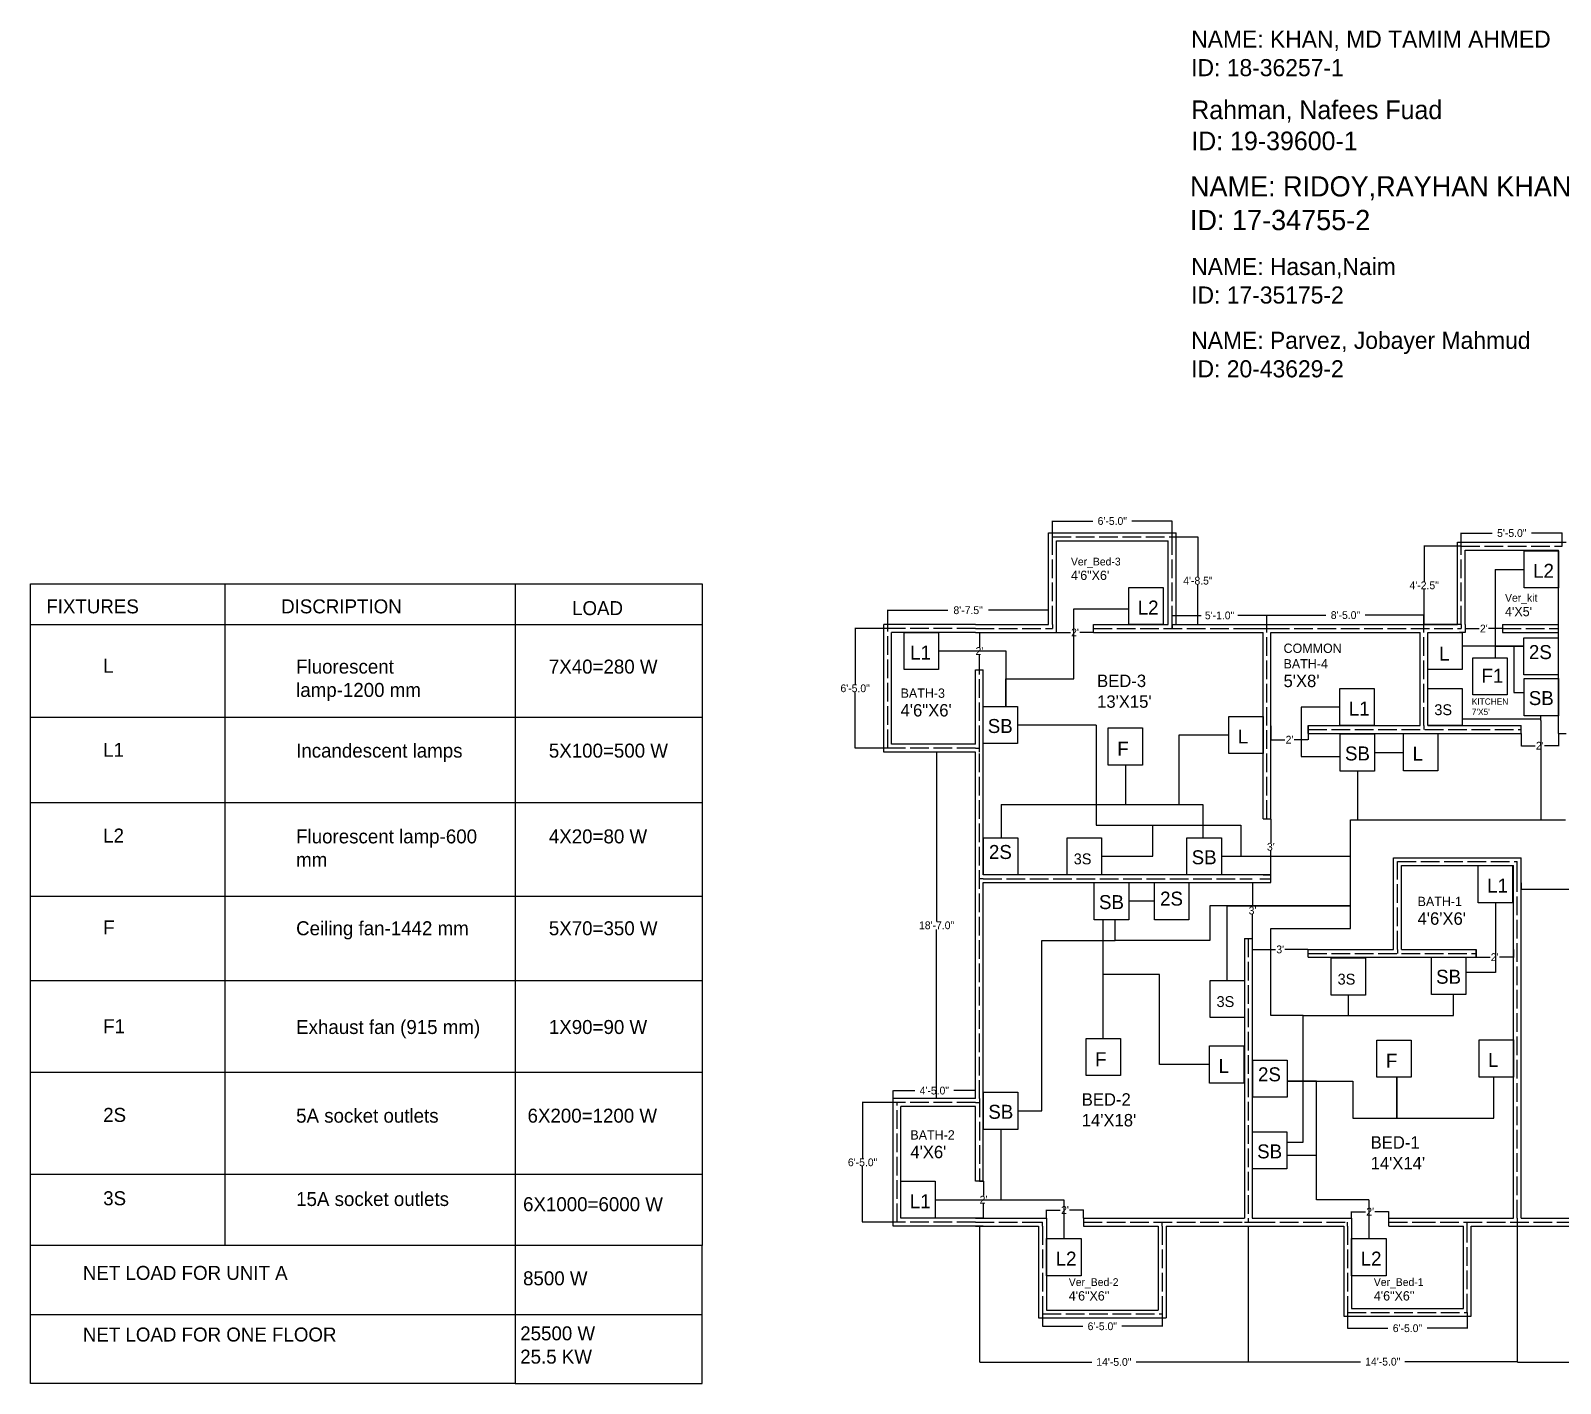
# Model space of a CAD drawing. Header units: inches. Extents: x -538 to 1182, y -126 to 817.
# Drawn here: x -538 to 446, y -54 to 817 of the extents above; entities that cross this region are included whole.
import ezdxf

# ---------------------------------------------------------------- set-up
doc = ezdxf.new("R2010")
doc.units = ezdxf.units.IN
doc.header["$MEASUREMENT"] = 0
doc.linetypes.add('ACAD_ISO02W100', pattern=[15, 12, -3])
doc.layers.add('Layer1', color=170, linetype='Continuous')
doc.dimstyles.get("Standard").update_dxf_attribs({"dimtxt": 5, "dimasz": 0.18, "dimexe": 0.18, "dimexo": 0.0625, "dimgap": 0.09, "dimtad": 0, "dimtih": 1, "dimtoh": 1, "dimdec": 1, "dimzin": 0, "dimdsep": 46, "dimlunit": 3, "dimtxsty": 'Standard', "dimcen": 0.09, "dimaunit": 1, "dimadec": 0, "dimazin": 0, "dimtfac": 1, "dimtdec": 1, "dimtofl": 0, "dimtmove": 0, "dimatfit": 3, "dimfxl": 1, "dimtolj": 1, "dimtzin": 0, "dimarcsym": 0})

# ---------------------------------------------------------------- blocks, each defined once
blk = doc.blocks.new('*D3')
at = {"color": 0, "lineweight": -2}
for p, q in [((72.55, 76.51), (75.32, 76.51)), ((75.14, 76.33), (75.14, 67.1)), ((75.14, 52.69), (75.14, 61.92)), ((72.55, 52.51), (75.32, 52.51))]:
    blk.add_line(p, q, dxfattribs=at)
at = {"color": 0}
for points in [[(75.11, 76.33), (75.17, 76.33), (75.14, 76.51)], [(75.11, 52.69), (75.17, 52.69), (75.14, 52.51)]]:
    blk.add_solid(points, dxfattribs=at)
at = {"layer": 'Defpoints', "color": 0}
for p in [(72.49, 76.51), (72.49, 52.51), (75.14, 52.51)]:
    blk.add_point(p, dxfattribs=at)
at = {"color": 0, "insert": (75.14, 64.51), "char_height": 5, "attachment_point": 5}
blk.add_mtext("\\A1;2'", dxfattribs=at)
blk = doc.blocks.new('*D5')
at = {"color": 0, "lineweight": -2}
for p, q in [((113.05, -9.05), (113.05, -17.15)), ((190.05, -9.05), (190.05, -17.15)), ((113.23, -16.97), (138.96, -16.97)), ((189.87, -16.97), (164.14, -16.97))]:
    blk.add_line(p, q, dxfattribs=at)
at = {"color": 0}
for points in [[(113.23, -16.94), (113.23, -17), (113.05, -16.97)], [(189.87, -16.94), (189.87, -17), (190.05, -16.97)]]:
    blk.add_solid(points, dxfattribs=at)
at = {"layer": 'Defpoints', "color": 0}
for p in [(113.05, -8.99), (190.05, -8.99), (190.05, -16.97)]:
    blk.add_point(p, dxfattribs=at)
at = {"color": 0, "insert": (151.55, -16.97), "char_height": 5, "attachment_point": 5}
blk.add_mtext('\\A1;6\'-5.0"', dxfattribs=at)
blk = doc.blocks.new('*D6')
at = {"color": 0, "lineweight": -2}
for p, q in [((19.43, 127.01), (-2.83, 127.01)), ((-2.65, 126.83), (-2.65, 91.1)), ((-2.65, 50.19), (-2.65, 85.92)), ((19.43, 50.01), (-2.83, 50.01))]:
    blk.add_line(p, q, dxfattribs=at)
at = {"color": 0}
for points in [[(-2.68, 126.83), (-2.62, 126.83), (-2.65, 127.01)], [(-2.68, 50.19), (-2.62, 50.19), (-2.65, 50.01)]]:
    blk.add_solid(points, dxfattribs=at)
at = {"layer": 'Defpoints', "color": 0}
for p in [(-2.65, 127.01), (19.49, 127.01), (19.49, 50.01)]:
    blk.add_point(p, dxfattribs=at)
at = {"color": 0, "insert": (-2.65, 88.51), "char_height": 5, "attachment_point": 5}
blk.add_mtext('\\A1;6\'-5.0"', dxfattribs=at)
blk = doc.blocks.new('*D12')
at = {"color": 0, "lineweight": -2}
for p, q in [((639.49, 49.95), (639.49, -40.11)), ((418.49, -39.87), (418.49, -39.75)), ((418.67, -39.93), (514.74, -39.93)), ((639.31, -39.93), (543.25, -39.93))]:
    blk.add_line(p, q, dxfattribs=at)
at = {"color": 0}
for points in [[(418.67, -39.9), (418.67, -39.96), (418.49, -39.93)], [(639.31, -39.9), (639.31, -39.96), (639.49, -39.93)]]:
    blk.add_solid(points, dxfattribs=at)
at = {"layer": 'Defpoints', "color": 0}
for p in [(639.49, 50.01), (418.49, -39.93), (418.49, -39.93)]:
    blk.add_point(p, dxfattribs=at)
at = {"color": 0, "insert": (528.99, -39.93), "char_height": 5, "attachment_point": 5}
blk.add_mtext('\\A1;18\'-5.0"', dxfattribs=at)
blk = doc.blocks.new('*D16')
at = {"color": 0, "lineweight": -2}
for p, q in [((16.99, 129.57), (16.99, 134.85)), ((17.17, 134.67), (30.9, 134.67)), ((69.81, 134.67), (56.08, 134.67)), ((69.99, 129.57), (69.99, 134.85))]:
    blk.add_line(p, q, dxfattribs=at)
at = {"color": 0}
for points in [[(17.17, 134.7), (17.17, 134.64), (16.99, 134.67)], [(69.81, 134.7), (69.81, 134.64), (69.99, 134.67)]]:
    blk.add_solid(points, dxfattribs=at)
at = {"layer": 'Defpoints', "color": 0}
for p in [(16.99, 129.51), (69.99, 134.67), (69.99, 129.51)]:
    blk.add_point(p, dxfattribs=at)
at = {"color": 0, "insert": (43.49, 134.67), "char_height": 5, "attachment_point": 5}
blk.add_mtext('\\A1;4\'-5.0"', dxfattribs=at)
blk = doc.blocks.new('*D17')
at = {"color": 0, "lineweight": -2}
for p, q in [((69.93, 352.51), (44.78, 352.51)), ((44.96, 352.33), (44.96, 243.6)), ((44.96, 129.69), (44.96, 238.42)), ((69.93, 129.51), (44.78, 129.51))]:
    blk.add_line(p, q, dxfattribs=at)
at = {"color": 0}
for points in [[(44.93, 352.33), (44.99, 352.33), (44.96, 352.51)], [(44.93, 129.69), (44.99, 129.69), (44.96, 129.51)]]:
    blk.add_solid(points, dxfattribs=at)
at = {"layer": 'Defpoints', "color": 0}
for p in [(44.96, 352.51), (69.99, 352.51), (69.99, 129.51)]:
    blk.add_point(p, dxfattribs=at)
at = {"color": 0, "insert": (44.96, 241.01), "char_height": 5, "attachment_point": 5}
blk.add_mtext('\\A1;18\'-7.0"', dxfattribs=at)
blk = doc.blocks.new('*D18')
at = {"color": 0, "lineweight": -2}
for p, q in [((13.43, 432.01), (-7.63, 432.01)), ((-7.45, 431.83), (-7.45, 396.1)), ((-7.45, 355.19), (-7.45, 390.92)), ((13.43, 355.01), (-7.63, 355.01))]:
    blk.add_line(p, q, dxfattribs=at)
at = {"color": 0}
for points in [[(-7.48, 431.83), (-7.42, 431.83), (-7.45, 432.01)], [(-7.48, 355.19), (-7.42, 355.19), (-7.45, 355.01)]]:
    blk.add_solid(points, dxfattribs=at)
at = {"layer": 'Defpoints', "color": 0}
for p in [(-7.45, 432.01), (13.49, 432.01), (13.49, 355.01)]:
    blk.add_point(p, dxfattribs=at)
at = {"color": 0, "insert": (-7.45, 393.51), "char_height": 5, "attachment_point": 5}
blk.add_mtext('\\A1;6\'-5.0"', dxfattribs=at)
blk = doc.blocks.new('*D19')
at = {"color": 0, "lineweight": -2}
for p, q in [((13.49, 432.07), (13.49, 443.94)), ((13.67, 443.76), (52.24, 443.76)), ((116.81, 443.76), (78.25, 443.76)), ((116.99, 434.57), (116.99, 443.94))]:
    blk.add_line(p, q, dxfattribs=at)
at = {"color": 0}
for points in [[(13.67, 443.79), (13.67, 443.73), (13.49, 443.76)], [(116.81, 443.79), (116.81, 443.73), (116.99, 443.76)]]:
    blk.add_solid(points, dxfattribs=at)
at = {"layer": 'Defpoints', "color": 0}
for p in [(116.99, 443.76), (116.99, 434.51), (13.49, 432.01)]:
    blk.add_point(p, dxfattribs=at)
at = {"color": 0, "insert": (65.24, 443.76), "char_height": 5, "attachment_point": 5}
blk.add_mtext('\\A1;8\'-7.5"', dxfattribs=at)
blk = doc.blocks.new('*D20')
at = {"color": 0, "lineweight": -2}
for p, q in [((119.49, 491.07), (119.49, 501.33)), ((119.67, 501.15), (145.4, 501.15)), ((196.31, 501.15), (170.58, 501.15)), ((196.49, 491.07), (196.49, 501.33))]:
    blk.add_line(p, q, dxfattribs=at)
at = {"color": 0}
for points in [[(119.67, 501.18), (119.67, 501.12), (119.49, 501.15)], [(196.31, 501.18), (196.31, 501.12), (196.49, 501.15)]]:
    blk.add_solid(points, dxfattribs=at)
at = {"layer": 'Defpoints', "color": 0}
for p in [(196.49, 501.15), (119.49, 491.01), (196.49, 491.01)]:
    blk.add_point(p, dxfattribs=at)
at = {"color": 0, "insert": (157.99, 501.15), "char_height": 5, "attachment_point": 5}
blk.add_mtext('\\A1;6\'-5.0"', dxfattribs=at)
blk = doc.blocks.new('*D21')
at = {"color": 0, "lineweight": -2}
for p, q in [((196.49, 432.07), (196.49, 440.6)), ((196.67, 440.42), (215.24, 440.42)), ((257.31, 440.42), (238.75, 440.42)), ((257.49, 432.07), (257.49, 440.6))]:
    blk.add_line(p, q, dxfattribs=at)
at = {"color": 0}
for points in [[(196.67, 440.45), (196.67, 440.39), (196.49, 440.42)], [(257.31, 440.45), (257.31, 440.39), (257.49, 440.42)]]:
    blk.add_solid(points, dxfattribs=at)
at = {"layer": 'Defpoints', "color": 0}
for p in [(257.49, 440.42), (196.49, 432.01), (257.49, 432.01)]:
    blk.add_point(p, dxfattribs=at)
at = {"color": 0, "insert": (226.99, 440.42), "char_height": 5, "attachment_point": 5}
blk.add_mtext('\\A1;5\'-1.0"', dxfattribs=at)
blk = doc.blocks.new('*D22')
at = {"color": 0, "lineweight": -2}
for p, q in [((196.55, 491.01), (213.25, 491.01)), ((213.07, 490.83), (213.07, 465.35)), ((213.07, 434.69), (213.07, 460.17)), ((196.55, 434.51), (213.25, 434.51))]:
    blk.add_line(p, q, dxfattribs=at)
at = {"color": 0}
for points in [[(213.04, 490.83), (213.1, 490.83), (213.07, 491.01)], [(213.04, 434.69), (213.1, 434.69), (213.07, 434.51)]]:
    blk.add_solid(points, dxfattribs=at)
at = {"layer": 'Defpoints', "color": 0}
for p in [(196.49, 491.01), (213.07, 491.01), (196.49, 434.51)]:
    blk.add_point(p, dxfattribs=at)
at = {"color": 0, "insert": (213.07, 462.76), "char_height": 5, "attachment_point": 5}
blk.add_mtext('\\A1;4\'-8.5"', dxfattribs=at)
blk = doc.blocks.new('*D23')
at = {"color": 0, "lineweight": -2}
for p, q in [((257.49, 434.57), (257.49, 440.8)), ((257.67, 440.62), (295.4, 440.62)), ((358.31, 440.62), (320.58, 440.62)), ((358.49, 432.07), (358.49, 440.8))]:
    blk.add_line(p, q, dxfattribs=at)
at = {"color": 0}
for points in [[(257.67, 440.65), (257.67, 440.59), (257.49, 440.62)], [(358.31, 440.65), (358.31, 440.59), (358.49, 440.62)]]:
    blk.add_solid(points, dxfattribs=at)
at = {"layer": 'Defpoints', "color": 0}
for p in [(257.49, 434.51), (358.49, 440.62), (358.49, 432.01)]:
    blk.add_point(p, dxfattribs=at)
at = {"color": 0, "insert": (307.99, 440.62), "char_height": 5, "attachment_point": 5}
blk.add_mtext('\\A1;8\'-5.0"', dxfattribs=at)
blk = doc.blocks.new('*D24')
at = {"color": 0, "lineweight": -2}
for p, q in [((382.43, 485.01), (358.46, 485.01)), ((358.64, 484.83), (358.64, 462.35)), ((358.64, 434.69), (358.64, 457.17)), ((382.43, 434.51), (358.46, 434.51))]:
    blk.add_line(p, q, dxfattribs=at)
at = {"color": 0}
for points in [[(358.61, 484.83), (358.67, 484.83), (358.64, 485.01)], [(358.61, 434.69), (358.67, 434.69), (358.64, 434.51)]]:
    blk.add_solid(points, dxfattribs=at)
at = {"layer": 'Defpoints', "color": 0}
for p in [(358.64, 485.01), (382.49, 485.01), (382.49, 434.51)]:
    blk.add_point(p, dxfattribs=at)
at = {"color": 0, "insert": (358.64, 459.76), "char_height": 5, "attachment_point": 5}
blk.add_mtext('\\A1;4\'-2.5"', dxfattribs=at)
blk = doc.blocks.new('*D25')
at = {"color": 0, "lineweight": -2}
for p, q in [((382.49, 484.9), (382.49, 493.58)), ((382.67, 493.4), (402.4, 493.4)), ((447.31, 493.4), (427.58, 493.4)), ((447.49, 484.9), (447.49, 493.58))]:
    blk.add_line(p, q, dxfattribs=at)
at = {"color": 0}
for points in [[(382.67, 493.43), (382.67, 493.37), (382.49, 493.4)], [(447.31, 493.43), (447.31, 493.37), (447.49, 493.4)]]:
    blk.add_solid(points, dxfattribs=at)
at = {"layer": 'Defpoints', "color": 0}
for p in [(447.49, 493.4), (382.49, 484.83), (447.49, 484.83)]:
    blk.add_point(p, dxfattribs=at)
at = {"color": 0, "insert": (414.99, 493.4), "char_height": 5, "attachment_point": 5}
blk.add_mtext('\\A1;5\'-5.0"', dxfattribs=at)
blk = doc.blocks.new('*D26')
at = {"color": 0, "lineweight": -2}
for p, q in [((255.05, 309.51), (260.17, 309.51)), ((259.99, 309.33), (259.99, 294.1)), ((259.99, 273.69), (259.99, 288.92)), ((255.05, 273.51), (260.17, 273.51))]:
    blk.add_line(p, q, dxfattribs=at)
at = {"color": 0}
for points in [[(259.96, 309.33), (260.02, 309.33), (259.99, 309.51)], [(259.96, 273.69), (260.02, 273.69), (259.99, 273.51)]]:
    blk.add_solid(points, dxfattribs=at)
at = {"layer": 'Defpoints', "color": 0}
for p in [(254.99, 309.51), (254.99, 273.51), (259.99, 273.51)]:
    blk.add_point(p, dxfattribs=at)
at = {"color": 0, "insert": (259.99, 291.51), "char_height": 5, "attachment_point": 5}
blk.add_mtext("\\A1;3'", dxfattribs=at)
blk = doc.blocks.new('*D27')
at = {"color": 0, "lineweight": -2}
for p, q in [((72.43, 429.51), (72.31, 429.51)), ((72.49, 429.33), (72.49, 420.1)), ((72.49, 405.69), (72.49, 414.92)), ((72.55, 405.51), (72.67, 405.51))]:
    blk.add_line(p, q, dxfattribs=at)
at = {"color": 0}
for points in [[(72.46, 429.33), (72.52, 429.33), (72.49, 429.51)], [(72.46, 405.69), (72.52, 405.69), (72.49, 405.51)]]:
    blk.add_solid(points, dxfattribs=at)
at = {"layer": 'Defpoints', "color": 0}
for p in [(72.49, 429.51), (72.49, 429.51), (72.49, 405.51)]:
    blk.add_point(p, dxfattribs=at)
at = {"color": 0, "insert": (72.49, 417.51), "char_height": 5, "attachment_point": 5}
blk.add_mtext("\\A1;2'", dxfattribs=at)
blk = doc.blocks.new('*D28')
at = {"color": 0, "lineweight": -2}
for p, q in [((121.99, 429.57), (121.99, 429.69)), ((122.17, 429.51), (130.99, 429.51)), ((145.81, 429.51), (137, 429.51)), ((145.99, 429.57), (145.99, 429.69))]:
    blk.add_line(p, q, dxfattribs=at)
at = {"color": 0}
for points in [[(122.17, 429.54), (122.17, 429.48), (121.99, 429.51)], [(145.81, 429.54), (145.81, 429.48), (145.99, 429.51)]]:
    blk.add_solid(points, dxfattribs=at)
at = {"layer": 'Defpoints', "color": 0}
for p in [(121.99, 429.51), (145.99, 429.51), (145.99, 429.51)]:
    blk.add_point(p, dxfattribs=at)
at = {"color": 0, "insert": (133.99, 429.51), "char_height": 5, "attachment_point": 5}
blk.add_mtext("\\A1;2'", dxfattribs=at)
blk = doc.blocks.new('*D29')
at = {"color": 0, "lineweight": -2}
for p, q in [((247.99, 225.45), (247.99, 225.33)), ((248.17, 225.51), (262.99, 225.51)), ((283.81, 225.51), (269, 225.51)), ((283.99, 225.45), (283.99, 225.33))]:
    blk.add_line(p, q, dxfattribs=at)
at = {"color": 0}
for points in [[(248.17, 225.54), (248.17, 225.48), (247.99, 225.51)], [(283.81, 225.54), (283.81, 225.48), (283.99, 225.51)]]:
    blk.add_solid(points, dxfattribs=at)
at = {"layer": 'Defpoints', "color": 0}
for p in [(247.99, 225.51), (247.99, 225.51), (283.99, 225.51)]:
    blk.add_point(p, dxfattribs=at)
at = {"color": 0, "insert": (265.99, 225.51), "char_height": 5, "attachment_point": 5}
blk.add_mtext("\\A1;3'", dxfattribs=at)
blk = doc.blocks.new('*D30')
at = {"color": 0, "lineweight": -2}
for p, q in [((391.99, 225.44), (391.99, 220.39)), ((392.17, 220.57), (400.99, 220.57)), ((415.81, 220.57), (407, 220.57)), ((415.99, 225.44), (415.99, 220.39))]:
    blk.add_line(p, q, dxfattribs=at)
at = {"color": 0}
for points in [[(392.17, 220.6), (392.17, 220.54), (391.99, 220.57)], [(415.81, 220.6), (415.81, 220.54), (415.99, 220.57)]]:
    blk.add_solid(points, dxfattribs=at)
at = {"layer": 'Defpoints', "color": 0}
for p in [(391.99, 225.51), (415.99, 225.51), (415.99, 220.57)]:
    blk.add_point(p, dxfattribs=at)
at = {"color": 0, "insert": (403.99, 220.57), "char_height": 5, "attachment_point": 5}
blk.add_mtext("\\A1;2'", dxfattribs=at)
blk = doc.blocks.new('*D31')
at = {"color": 0, "lineweight": -2}
for p, q in [((243.05, 268.51), (248.39, 268.51)), ((248.21, 268.33), (248.21, 253.1)), ((248.21, 232.69), (248.21, 247.92)), ((243.05, 232.51), (248.39, 232.51))]:
    blk.add_line(p, q, dxfattribs=at)
at = {"color": 0}
for points in [[(248.18, 268.33), (248.24, 268.33), (248.21, 268.51)], [(248.18, 232.69), (248.24, 232.69), (248.21, 232.51)]]:
    blk.add_solid(points, dxfattribs=at)
at = {"layer": 'Defpoints', "color": 0}
for p in [(242.99, 268.51), (248.21, 268.51), (242.99, 232.51)]:
    blk.add_point(p, dxfattribs=at)
at = {"color": 0, "insert": (248.21, 250.51), "char_height": 5, "attachment_point": 5}
blk.add_mtext("\\A1;3'", dxfattribs=at)
blk = doc.blocks.new('*D32')
at = {"color": 0, "lineweight": -2}
for p, q in [((259.99, 369.45), (259.99, 360.3)), ((283.99, 369.45), (283.99, 360.3)), ((260.17, 360.48), (268.99, 360.48)), ((283.81, 360.48), (275, 360.48))]:
    blk.add_line(p, q, dxfattribs=at)
at = {"color": 0}
for points in [[(260.17, 360.51), (260.17, 360.45), (259.99, 360.48)], [(283.81, 360.51), (283.81, 360.45), (283.99, 360.48)]]:
    blk.add_solid(points, dxfattribs=at)
at = {"layer": 'Defpoints', "color": 0}
for p in [(259.99, 369.51), (283.99, 369.51), (259.99, 360.48)]:
    blk.add_point(p, dxfattribs=at)
at = {"color": 0, "insert": (271.99, 360.48), "char_height": 5, "attachment_point": 5}
blk.add_mtext("\\A1;2'", dxfattribs=at)
blk = doc.blocks.new('*D33')
at = {"color": 0, "lineweight": -2}
for p, q in [((420.99, 364.45), (420.99, 356.41)), ((444.99, 364.45), (444.99, 356.41)), ((421.17, 356.59), (429.99, 356.59)), ((444.81, 356.59), (436, 356.59))]:
    blk.add_line(p, q, dxfattribs=at)
at = {"color": 0}
for points in [[(421.17, 356.62), (421.17, 356.56), (420.99, 356.59)], [(444.81, 356.62), (444.81, 356.56), (444.99, 356.59)]]:
    blk.add_solid(points, dxfattribs=at)
at = {"layer": 'Defpoints', "color": 0}
for p in [(420.99, 364.51), (444.99, 364.51), (444.99, 356.59)]:
    blk.add_point(p, dxfattribs=at)
at = {"color": 0, "insert": (432.99, 356.59), "char_height": 5, "attachment_point": 5}
blk.add_mtext("\\A1;2'", dxfattribs=at)
blk = doc.blocks.new('*D39')
at = {"color": 0, "lineweight": -2}
for p, q in [((72.49, 47.45), (72.49, -40.11)), ((245.49, 47.45), (245.49, -40.11)), ((72.67, -39.93), (144.74, -39.93)), ((245.31, -39.93), (173.25, -39.93))]:
    blk.add_line(p, q, dxfattribs=at)
at = {"color": 0}
for points in [[(72.67, -39.9), (72.67, -39.96), (72.49, -39.93)], [(245.31, -39.9), (245.31, -39.96), (245.49, -39.93)]]:
    blk.add_solid(points, dxfattribs=at)
at = {"layer": 'Defpoints', "color": 0}
for p in [(72.49, 47.51), (245.49, 47.51), (72.49, -39.93)]:
    blk.add_point(p, dxfattribs=at)
at = {"color": 0, "insert": (158.99, -39.93), "char_height": 5, "attachment_point": 5}
blk.add_mtext('\\A1;14\'-5.0"', dxfattribs=at)
blk = doc.blocks.new('*D42')
at = {"color": 0, "lineweight": -2}
for p, q in [((418.49, 49.95), (418.49, -39.93)), ((245.49, -39.81), (245.49, -39.93)), ((245.67, -39.75), (317.74, -39.75)), ((418.31, -39.75), (346.25, -39.75))]:
    blk.add_line(p, q, dxfattribs=at)
at = {"color": 0}
for points in [[(245.67, -39.72), (245.67, -39.78), (245.49, -39.75)], [(418.31, -39.72), (418.31, -39.78), (418.49, -39.75)]]:
    blk.add_solid(points, dxfattribs=at)
at = {"layer": 'Defpoints', "color": 0}
for p in [(418.49, 50.01), (245.49, -39.75), (418.49, -39.75)]:
    blk.add_point(p, dxfattribs=at)
at = {"color": 0, "insert": (331.99, -39.75), "char_height": 5, "attachment_point": 5}
blk.add_mtext('\\A1;14\'-5.0"', dxfattribs=at)
blk = doc.blocks.new('*D57')
at = {"color": 0, "lineweight": -2}
for p, q in [((309.38, -8.05), (309.38, -18.41)), ((386.38, -8.05), (386.38, -18.41)), ((309.56, -18.23), (335.29, -18.23)), ((386.2, -18.23), (360.47, -18.23))]:
    blk.add_line(p, q, dxfattribs=at)
at = {"color": 0}
for points in [[(309.56, -18.2), (309.56, -18.26), (309.38, -18.23)], [(386.2, -18.2), (386.2, -18.26), (386.38, -18.23)]]:
    blk.add_solid(points, dxfattribs=at)
at = {"layer": 'Defpoints', "color": 0}
for p in [(309.38, -7.99), (386.38, -7.99), (386.38, -18.23)]:
    blk.add_point(p, dxfattribs=at)
at = {"color": 0, "insert": (347.88, -18.23), "char_height": 5, "attachment_point": 5}
blk.add_mtext('\\A1;6\'-5.0"', dxfattribs=at)
blk = doc.blocks.new('*D58')
at = {"color": 0, "lineweight": -2}
for p, q in [((311.88, 52.57), (311.88, 56.97)), ((312.06, 56.79), (320.88, 56.79)), ((335.7, 56.79), (326.89, 56.79)), ((335.88, 52.57), (335.88, 56.97))]:
    blk.add_line(p, q, dxfattribs=at)
at = {"color": 0}
for points in [[(312.06, 56.82), (312.06, 56.76), (311.88, 56.79)], [(335.7, 56.82), (335.7, 56.76), (335.88, 56.79)]]:
    blk.add_solid(points, dxfattribs=at)
at = {"layer": 'Defpoints', "color": 0}
for p in [(311.88, 52.51), (335.88, 56.79), (335.88, 52.51)]:
    blk.add_point(p, dxfattribs=at)
at = {"color": 0, "insert": (323.88, 56.79), "char_height": 5, "attachment_point": 5}
blk.add_mtext("\\A1;2'", dxfattribs=at)
blk = doc.blocks.new('*D59')
at = {"color": 0, "lineweight": -2}
for p, q in [((115.55, 52.57), (115.55, 58.03)), ((115.73, 57.85), (124.54, 57.85)), ((139.37, 57.85), (130.55, 57.85)), ((139.55, 52.57), (139.55, 58.03))]:
    blk.add_line(p, q, dxfattribs=at)
at = {"color": 0}
for points in [[(115.73, 57.88), (115.73, 57.82), (115.55, 57.85)], [(139.37, 57.88), (139.37, 57.82), (139.55, 57.85)]]:
    blk.add_solid(points, dxfattribs=at)
at = {"layer": 'Defpoints', "color": 0}
for p in [(115.55, 52.51), (139.55, 57.85), (139.55, 52.51)]:
    blk.add_point(p, dxfattribs=at)
at = {"color": 0, "insert": (127.55, 57.85), "char_height": 5, "attachment_point": 5}
blk.add_mtext("\\A1;2'", dxfattribs=at)
blk = doc.blocks.new('*D65')
at = {"color": 0, "linetype": 'ACAD_ISO02W100', "lineweight": -2}
for p, q in [((384.99, 434.45), (384.99, 431.83)), ((408.99, 434.45), (408.99, 431.83)), ((385.17, 432.01), (393.99, 432.01)), ((408.81, 432.01), (400, 432.01))]:
    blk.add_line(p, q, dxfattribs=at)
at = {"color": 0, "linetype": 'ACAD_ISO02W100'}
for points in [[(385.17, 432.04), (385.17, 431.98), (384.99, 432.01)], [(408.81, 432.04), (408.81, 431.98), (408.99, 432.01)]]:
    blk.add_solid(points, dxfattribs=at)
at = {"layer": 'Defpoints', "color": 0, "linetype": 'ACAD_ISO02W100'}
for p in [(384.99, 434.51), (408.99, 434.51), (384.99, 432.01)]:
    blk.add_point(p, dxfattribs=at)
at = {"color": 0, "linetype": 'ACAD_ISO02W100', "insert": (396.99, 432.01), "char_height": 5, "attachment_point": 5}
blk.add_mtext("\\A1;2'", dxfattribs=at)
blk = doc.blocks.new('*D66')
at = {"color": 0, "lineweight": -2}
for p, q in [((420.99, 268.45), (420.99, 264.12)), ((492.99, 268.45), (492.99, 264.12)), ((421.17, 264.3), (453.99, 264.3)), ((492.81, 264.3), (460, 264.3))]:
    blk.add_line(p, q, dxfattribs=at)
at = {"color": 0}
for points in [[(421.17, 264.33), (421.17, 264.27), (420.99, 264.3)], [(492.81, 264.33), (492.81, 264.27), (492.99, 264.3)]]:
    blk.add_solid(points, dxfattribs=at)
at = {"layer": 'Defpoints', "color": 0}
for p in [(420.99, 268.51), (492.99, 268.51), (420.99, 264.3)]:
    blk.add_point(p, dxfattribs=at)
at = {"color": 0, "insert": (456.99, 264.3), "char_height": 5, "attachment_point": 5}
blk.add_mtext("\\A1;6'", dxfattribs=at)

msp = doc.modelspace()

# ---------------------------------------------------------------- linework, layer by layer
for p, q in [((116.99, 493.51), (198.99, 493.51)), ((116.99, 434.51), (116.99, 493.51)), ((198.99, 434.51), (198.99, 493.51)), ((121.99, 488.51), (193.99, 488.51)), ((121.99, 429.51), (121.99, 488.51)), ((193.99, 434.51), (193.99, 488.51)), ((379.99, 487.51), (449.99, 487.51)), ((379.99, 434.51), (379.99, 487.51)), ((384.99, 482.51), (444.99, 482.51)), ((384.99, 434.51), (384.99, 482.51)), ((444.99, 434.51), (444.99, 482.51)), ((10.99, 352.51), (10.99, 434.51)), ((69.99, 434.51), (10.99, 434.51)), ((69.99, 434.51), (116.99, 434.51)), ((119.49, 434.51), (119.49, 432.01)), ((145.99, 434.51), (193.99, 434.51)), ((145.99, 429.51), (145.99, 434.51)), ((196.49, 434.51), (196.49, 432.01)), ((198.99, 434.51), (247.99, 434.51)), ((247.99, 434.51), (259.99, 434.51)), ((259.99, 434.51), (379.99, 434.51)), ((382.49, 434.51), (382.49, 432.01)), ((384.99, 434.51), (384.99, 429.51)), ((408.99, 434.51), (444.99, 434.51)), ((408.99, 434.51), (408.99, 429.51)), ((444.99, 364.51), (444.99, 434.51)), ((15.99, 357.51), (15.99, 429.51)), ((69.99, 429.51), (15.99, 429.51)), ((69.99, 429.51), (121.99, 429.51)), ((116.99, 432.01), (119.49, 432.01)), ((145.99, 429.51), (247.99, 429.51)), ((247.99, 432.01), (259.99, 432.01)), ((247.99, 429.51), (254.99, 429.51)), ((254.99, 309.51), (254.99, 429.51)), ((257.49, 429.51), (257.49, 432.01)), ((259.99, 309.51), (259.99, 429.51)), ((259.99, 429.51), (355.99, 429.51)), ((355.99, 369.51), (355.99, 429.51)), ((358.49, 429.51), (358.49, 432.01)), ((360.99, 369.51), (360.99, 429.51)), ((360.99, 429.51), (381.39, 429.51)), ((384.99, 429.51), (381.39, 429.51)), ((408.99, 429.51), (444.99, 429.51)), ((69.99, 357.51), (69.99, 405.51)), ((69.99, 405.51), (69.99, 405.51)), ((69.99, 405.51), (74.99, 405.51)), ((74.99, 273.51), (74.99, 405.51)), ((283.99, 364.51), (283.99, 369.51)), ((283.99, 369.51), (355.99, 369.51)), ((283.99, 364.51), (420.99, 364.51)), ((358.49, 369.51), (358.49, 367.01)), ((360.99, 369.51), (420.99, 369.51)), ((420.99, 364.51), (420.99, 369.51)), ((444.99, 364.51), (449.99, 364.51)), ((69.99, 357.51), (15.99, 357.51)), ((69.99, 355.01), (72.49, 355.01)), ((72.49, 352.51), (72.49, 357.51)), ((69.99, 352.51), (10.99, 352.51)), ((69.99, 129.51), (69.99, 352.51)), ((254.99, 309.51), (259.99, 309.51)), ((338.99, 284.51), (420.99, 284.51)), ((338.99, 273.51), (338.99, 284.51)), ((343.99, 279.51), (415.99, 279.51)), ((343.99, 273.51), (343.99, 279.51)), ((415.99, 273.51), (415.99, 279.51)), ((420.99, 273.51), (420.99, 284.51)), ((74.99, 271.01), (72.49, 271.01)), ((259.99, 273.51), (74.99, 273.51)), ((74.99, 268.51), (259.99, 268.51)), ((74.99, 268.51), (247.99, 268.51)), ((74.99, 76.51), (74.99, 268.51)), ((247.99, 268.51), (259.99, 268.51)), ((252.89, 271.01), (259.99, 271.01)), ((259.99, 268.51), (259.99, 273.51)), ((338.99, 225.51), (338.99, 273.51)), ((343.99, 225.51), (343.99, 273.51)), ((415.99, 52.51), (415.99, 273.51)), ((420.99, 52.51), (420.99, 273.51)), ((242.99, 232.51), (247.99, 232.51)), ((242.99, 232.51), (242.99, 52.51)), ((247.99, 232.51), (247.99, 52.51)), ((283.99, 225.51), (338.99, 225.51)), ((283.99, 220.51), (283.99, 225.51)), ((283.99, 220.51), (391.99, 220.51)), ((341.49, 225.51), (341.49, 223.01)), ((343.99, 225.51), (391.99, 225.51)), ((391.99, 220.51), (391.99, 225.51)), ((16.99, 47.51), (16.99, 129.51)), ((69.99, 129.51), (16.99, 129.51)), ((21.99, 52.51), (21.99, 124.51)), ((69.99, 124.51), (21.99, 124.51)), ((69.99, 127.01), (72.49, 127.01)), ((69.99, 76.51), (69.99, 124.51)), ((74.99, 76.51), (69.99, 76.51)), ((74.99, 52.51), (21.99, 52.51)), ((69.99, 52.51), (115.55, 52.51)), ((110.55, 50.01), (113.05, 50.01)), ((113.05, 47.51), (113.05, 50.01)), ((115.55, 52.51), (115.55, -6.49)), ((139.55, 52.51), (242.99, 52.51)), ((139.55, 52.51), (139.55, 47.51)), ((190.05, 47.51), (190.05, 50.01)), ((242.99, 50.01), (250.71, 50.01)), ((245.49, 52.51), (245.49, 50.01)), ((351.49, 50.01), (353.99, 50.01)), ((418.49, 52.51), (418.49, 50.01)), ((420.99, 52.51), (636.99, 52.51)), ((21.99, 47.51), (16.99, 47.51)), ((74.99, 47.51), (21.99, 47.51)), ((69.99, 47.51), (110.55, 47.51)), ((110.55, 47.51), (110.55, -11.49)), ((139.55, 47.51), (187.55, 47.51)), ((187.55, 47.51), (187.55, -6.49)), ((192.55, 47.51), (247.99, 47.51)), ((192.55, 47.51), (192.55, -11.49)), ((353.99, 47.51), (383.88, 47.51)), ((388.88, 47.51), (641.99, 47.51)), ((115.55, -6.49), (187.55, -6.49)), ((110.55, -11.49), (192.55, -11.49))]:
    msp.add_line(p, q)
at = {"linetype": 'ACAD_ISO02W100'}
for p, q in [((119.49, 491.01), (196.49, 491.01)), ((119.49, 434.51), (119.49, 491.01)), ((196.49, 434.51), (196.49, 491.01)), ((382.49, 485.01), (447.49, 485.01)), ((382.49, 434.51), (382.49, 485.01)), ((13.49, 355.01), (13.49, 432.01)), ((69.99, 432.01), (13.49, 432.01)), ((69.99, 432.01), (116.99, 432.01)), ((145.99, 432.01), (247.99, 432.01)), ((257.49, 309.51), (257.49, 429.51)), ((259.99, 432.01), (379.99, 432.01)), ((358.49, 369.51), (358.49, 429.51)), ((379.99, 432.01), (382.49, 432.01)), ((408.99, 432.01), (444.99, 432.01)), ((72.49, 357.51), (72.49, 405.51)), ((283.99, 367.01), (420.99, 367.01)), ((69.99, 355.01), (13.49, 355.01)), ((72.49, 129.51), (72.49, 352.51)), ((341.49, 282.01), (418.49, 282.01)), ((341.49, 273.51), (341.49, 282.01)), ((418.49, 273.51), (418.49, 282.01)), ((74.99, 271.01), (247.99, 271.01)), ((341.49, 225.51), (341.49, 273.51)), ((418.49, 52.51), (418.49, 273.51)), ((245.49, 232.51), (245.49, 52.51)), ((283.99, 223.01), (391.99, 223.01)), ((72.49, 129.51), (72.49, 76.51)), ((19.49, 50.01), (19.49, 127.01)), ((69.99, 127.01), (19.49, 127.01)), ((69.99, 50.01), (19.49, 50.01)), ((69.99, 50.01), (110.55, 50.01)), ((139.55, 50.01), (242.99, 50.01)), ((353.99, 50.01), (641.99, 50.01)), ((113.05, 47.51), (113.05, -8.99)), ((190.05, 47.51), (190.05, -8.99)), ((113.05, -8.99), (190.05, -8.99))]:
    msp.add_line(p, q, dxfattribs=at)
at = {"color": 1}
for p, q in [((404.34, 470.08), (422.91, 470.08)), ((404.34, 470.08), (404.34, 420.66)), ((133.3, 444.78), (168.55, 444.78)), ((133.3, 399.7), (133.3, 444.78)), ((46.17, 417.56), (89.59, 417.56)), ((89.59, 417.56), (89.59, 381.84)), ((404.34, 420.66), (383.12, 420.66)), ((404.34, 420.66), (422.74, 420.66)), ((422.74, 420.66), (404.34, 420.66)), ((404.34, 420.66), (404.34, 413.22)), ((416.37, 420.66), (416.37, 390.82)), ((89.59, 381.84), (89.59, 399.7)), ((89.59, 399.7), (133.3, 399.7)), ((416.37, 390.82), (422.87, 390.82)), ((304.34, 381.45), (279.5, 381.45)), ((279.5, 381.45), (279.5, 349.68)), ((232.94, 363.49), (200.69, 363.49)), ((200.69, 363.49), (200.69, 318.74)), ((279.5, 349.68), (304.64, 349.68)), ((326.76, 352.23), (345.39, 352.23)), ((166.43, 344.13), (166.43, 318.74)), ((86.41, 318.74), (216.17, 318.74)), ((86.41, 318.74), (86.41, 297.4)), ((216.17, 318.74), (216.17, 297.4)), ((185.16, 256.58), (168.52, 256.58)), ((404.4, 255.58), (404.4, 210.77)), ((152.16, 168.21), (152.16, 244.65)), ((188.35, 209.31), (152.16, 209.31)), ((188.35, 151.45), (188.35, 209.31)), ((404.4, 210.77), (385.36, 210.77)), ((220.56, 151.45), (188.35, 151.45)), ((289.26, 140.72), (270.57, 140.72)), ((270.57, 140.72), (289.26, 140.72)), ((289.26, 92.95), (289.26, 140.72)), ((289.26, 140.72), (312.83, 140.72)), ((312.83, 140.72), (312.83, 117)), ((340.93, 117), (340.93, 143.3)), ((340.93, 143.3), (340.93, 117)), ((403.42, 117), (403.42, 143.38)), ((86.26, 109.72), (86.26, 64.45)), ((312.83, 117), (340.93, 117)), ((340.93, 117), (403.42, 117)), ((289.26, 92.95), (270.26, 92.95)), ((289.26, 64.45), (289.26, 92.95)), ((44.07, 64.45), (84.43, 64.45)), ((84.43, 64.45), (86.26, 64.45)), ((86.26, 64.45), (126.79, 64.45)), ((126.79, 64.45), (126.79, 39.48)), ((323.02, 64.45), (289.26, 64.45)), ((323.02, 64.45), (323.02, 39.48))]:
    msp.add_line(p, q, dxfattribs=at)
at = {"color": 0}
for p, q in [((-537.89, 434.51), (-537.89, 460.85)), ((-537.89, 460.85), (-412.86, 460.85)), ((-412.86, 460.85), (-412.86, 182.95)), ((-412.86, 460.85), (-226.26, 460.85)), ((-226.26, 460.85), (-226.26, 184.75)), ((-226.26, 460.85), (-105.92, 460.85)), ((-105.92, 460.85), (-105.92, 434.51)), ((-537.89, 434.51), (-105.92, 434.51)), ((-537.89, 34.94), (-537.89, 434.51)), ((-105.92, 434.51), (-105.92, 170.76)), ((-537.89, 375.05), (-105.92, 375.05)), ((-537.89, 320.04), (-105.92, 320.04)), ((-537.89, 259.8), (-105.92, 259.8)), ((-537.89, 205.45), (-105.92, 205.45)), ((-412.86, 182.95), (-412.86, 45.25)), ((-226.26, 184.75), (-226.26, 40.07)), ((-105.92, 170.76), (-105.92, 34.94)), ((-537.89, 146.51), (-105.92, 146.51)), ((-537.89, 80.95), (-105.92, 80.95)), ((247.99, 52.51), (311.88, 52.51)), ((309.38, 47.51), (309.38, 50.01)), ((311.88, 52.51), (311.88, 47.51)), ((335.88, 52.51), (415.99, 52.51)), ((335.88, 47.51), (335.88, 52.51)), ((386.38, 47.51), (386.38, 50.01)), ((-412.86, 45.25), (-412.86, 34.94)), ((-226.26, 40.07), (-226.26, 34.94)), ((247.99, 47.51), (306.88, 47.51)), ((306.88, 47.51), (306.88, -10.49)), ((311.88, 47.51), (311.88, -5.49)), ((335.88, 47.51), (353.99, 47.51)), ((383.88, -5.49), (383.88, 47.51)), ((388.88, -10.49), (388.88, 47.51)), ((-105.92, 34.94), (-537.89, 34.94)), ((-537.89, -53.7), (-537.89, 34.94)), ((-226.26, 34.94), (-226.26, -53.7)), ((-105.92, -53.7), (-105.92, 34.94)), ((-537.89, -9.38), (-105.92, -9.38)), ((311.88, -5.49), (383.88, -5.49)), ((306.88, -10.49), (388.88, -10.49)), ((-226.26, -53.7), (-537.89, -53.7)), ((-226.26, -53.7), (-105.92, -53.7))]:
    msp.add_line(p, q, dxfattribs=at)
at = {"color": 5}
for p, q in [((433.66, 372.9), (433.66, 375.93)), ((147.53, 369.9), (96.94, 369.9)), ((147.53, 369.9), (147.53, 305.55)), ((433.76, 373.75), (383.2, 373.75)), ((433.66, 372.9), (433.66, 308.91)), ((315.7, 340.29), (315.7, 308.91)), ((147.53, 305.55), (184.03, 305.55)), ((184.03, 285.45), (184.03, 305.55)), ((184.03, 305.55), (240.72, 305.55)), ((240.72, 305.55), (240.72, 285.45)), ((311.22, 239.06), (311.22, 308.91)), ((311.22, 308.91), (449.64, 308.91)), ((151.1, 285.45), (184.03, 285.45)), ((228.15, 285.45), (311.22, 285.45)), ((311.22, 253.62), (220.73, 253.62)), ((220.73, 253.62), (220.73, 231.33)), ((231.92, 205.6), (231.92, 253.62)), ((231.92, 253.62), (311.22, 253.62)), ((159.77, 231.33), (159.77, 244.65)), ((259.93, 183.07), (259.93, 239.06)), ((259.93, 239.06), (311.22, 239.06)), ((112.69, 121.66), (112.69, 231.33)), ((112.69, 231.33), (159.77, 231.33)), ((220.73, 231.33), (159.77, 231.33)), ((309.8, 196.15), (309.8, 183.07)), ((377.42, 183.07), (377.42, 196.63)), ((280.67, 183.07), (259.93, 183.07)), ((280.67, 101.52), (280.67, 183.07)), ((280.67, 183.07), (377.42, 183.07)), ((97.32, 121.66), (112.69, 121.66)), ((270.26, 101.52), (280.67, 101.52))]:
    msp.add_line(p, q, dxfattribs=at)
at = {"color": 0, "linetype": 'ACAD_ISO02W100'}
for p, q in [((250.71, 50.01), (309.38, 50.01)), ((335.88, 50.01), (351.49, 50.01)), ((309.38, 47.51), (309.38, -7.99)), ((386.38, -7.99), (386.38, 47.51)), ((309.38, -7.99), (386.38, -7.99))]:
    msp.add_line(p, q, dxfattribs=at)
for points in [[(422.91, 482.02), (445.02, 482.02), (445.02, 458.13), (422.91, 458.13)], [(168.55, 458.4), (190.67, 458.4), (190.67, 434.51), (168.55, 434.51)], [(24.05, 429.5), (46.17, 429.5), (46.17, 405.62), (24.05, 405.62)], [(361, 429.51), (383.12, 429.51), (383.12, 405.63), (361, 405.63)], [(422.74, 426.01), (444.86, 426.01), (444.86, 402.12), (422.74, 402.12)], [(389.82, 413.22), (411.94, 413.22), (411.94, 389.34), (389.82, 389.34)], [(422.87, 399.81), (444.99, 399.81), (444.99, 375.93), (422.87, 375.93)], [(304.34, 393.4), (326.46, 393.4), (326.46, 369.51), (304.34, 369.51)], [(360.97, 393.4), (383.09, 393.4), (383.09, 369.51), (360.97, 369.51)], [(74.82, 381.84), (96.94, 381.84), (96.94, 357.96), (74.82, 357.96)], [(232.94, 375.43), (255.05, 375.43), (255.05, 351.55), (232.94, 351.55)], [(155.37, 368.01), (177.49, 368.01), (177.49, 344.13), (155.37, 344.13)], [(304.64, 364.17), (326.76, 364.17), (326.76, 340.29), (304.64, 340.29)], [(345.39, 364.41), (367.51, 364.41), (367.51, 340.53), (345.39, 340.53)], [(75.08, 297.4), (97.2, 297.4), (97.2, 273.51), (75.08, 273.51)], [(128.98, 297.4), (151.1, 297.4), (151.1, 273.51), (128.98, 273.51)], [(206.03, 297.4), (228.15, 297.4), (228.15, 273.51), (206.03, 273.51)], [(393.34, 279.46), (415.46, 279.46), (415.46, 255.58), (393.34, 255.58)], [(146.4, 268.54), (168.52, 268.54), (168.52, 244.65), (146.4, 244.65)], [(185.16, 268.53), (207.28, 268.53), (207.28, 244.64), (185.16, 244.64)], [(298.74, 220.04), (320.86, 220.04), (320.86, 196.15), (298.74, 196.15)], [(363.25, 220.52), (385.36, 220.52), (385.36, 196.63), (363.25, 196.63)], [(220.86, 205.6), (242.98, 205.6), (242.98, 181.71), (220.86, 181.71)], [(141.1, 168.21), (163.22, 168.21), (163.22, 144.33), (141.1, 144.33)], [(220.56, 163.4), (242.68, 163.4), (242.68, 139.51), (220.56, 139.51)], [(328.19, 167.19), (350.31, 167.19), (350.31, 143.3), (328.19, 143.3)], [(393.9, 167.27), (416.02, 167.27), (416.02, 143.38), (393.9, 143.38)], [(248.45, 154.34), (270.57, 154.34), (270.57, 130.45), (248.45, 130.45)], [(75.2, 133.6), (97.32, 133.6), (97.32, 109.72), (75.2, 109.72)], [(248.14, 108.16), (270.26, 108.16), (270.26, 84.27), (248.14, 84.27)], [(21.95, 76.4), (44.07, 76.4), (44.07, 52.51), (21.95, 52.51)], [(115.73, 39.48), (137.85, 39.48), (137.85, 15.59), (115.73, 15.59)], [(311.96, 39.48), (334.08, 39.48), (334.08, 15.59), (311.96, 15.59)]]:
    msp.add_lwpolyline(points, close=True)

# ---------------------------------------------------------------- texts
at = {"color": 0, "attachment_point": 1}
for s, insert, char_height, width in [('NAME: KHAN, MD TAMIM AHMED\\PID: 18-36257-1', (208.74, 816.73), 11, 289.5178), ('Rahman, Nafees Fuad\\PID: 19-39600-1', (208.78, 771.76), 12, 263.9504), ('NAME: RIDOY,RAYHAN KHAN\\PID: 17-34755-2', (207.96, 723), 13, 289.5178), ('NAME: Hasan,Naim\\PID: 17-35175-2', (208.74, 670.43), 11, 289.5178), ('NAME: Parvez, Jobayer Mahmud\\PID: 20-43629-2', (208.74, 622.95), 11, 313.6877), ('FIXTURES', (-527.79, 450.76), 9, 121.8168), ('DISCRIPTION', (-376.71, 450.76), 9, 121.8168), ('LOAD', (-189.54, 449.63), 9, 121.8168), ('L', (-491.19, 412.51), 9, 121.8168), ('Fluorescent lamp-1200 mm', (-367.07, 412), 9, 121.8168), ('7X40=280 W', (-204.48, 412), 9, 121.8168), ('L1', (-491.19, 358.45), 9, 121.8168), ('Incandescent lamps', (-367.07, 357.94), 9, 121.8168), ('5X100=500 W', (-204.48, 357.94), 9, 121.8168), ('L2', (-491.19, 303.28), 9, 121.8168), ('Fluorescent lamp-600 mm', (-367.07, 302.76), 9, 121.8168), ('4X20=80 W', (-204.48, 302.76), 9, 121.8168), ('F', (-491.19, 244.16), 9, 121.8168), ('Ceiling fan-1442 mm', (-367.07, 243.65), 9, 121.8168), ('5X70=350 W', (-204.48, 243.65), 9, 121.8168), ('F1', (-491.19, 180.62), 9, 121.8168), ('Exhaust fan (915 mm)', (-367.07, 180.11), 9, 121.8168), ('1X90=90 W', (-204.48, 180.11), 9, 121.8168), ('2S', (-491.19, 123.57), 9, 121.8168), ('5A socket outlets ', (-367.07, 123.06), 9, 121.8168), ('6X200=1200 W', (-218.19, 123.06), 9, 121.8168), ('3S', (-491.19, 69.95), 9, 121.8168), ('15A socket outlets ', (-367.07, 69.44), 9, 121.8168), ('6X1000=6000 W', (-221.09, 66.12), 9, 121.8168), ('NET LOAD FOR UNIT A ', (-504.28, 21.9), 9, 171.0252), ('8500 W', (-221.09, 18.42), 9, 121.8168), ('NET LOAD FOR ONE FLOOR', (-504.28, -17.74), 9, 207.7478), ('25500 W\\P25.5 KW', (-222.9, -16.98), 9, 121.8168)]:
    msp.add_mtext(s, dxfattribs=dict(at, insert=insert, char_height=char_height, width=width))
at = {"attachment_point": 1}
for s, insert, char_height, width in [('{\\H0.8333x;Ver_Bed-3}\\P4\'6"X6\'', (131.39, 477.57), 6, 23.5967), ("{\\H0.8333x;Ver_kit\\P}4'X5'", (410.66, 454.25), 6, 34.1369), ("{\\H0.75x;COMMON BATH-4}\\P5'X8'", (268.15, 422.31), 8, 33.2695), ("{\\C0;BED-3\\P13'X15'}", (148.22, 402.35), 8, 66.9062), ('{\\H0.75x;BATH-3}\\P4\'6"X6\'', (21.8, 393.42), 8, 22.7802), ("{\\H0.75x;BATH-1}\\P4'6'X6'", (354.39, 259.4), 8, 39.0072), ("BED-2\\P\\pt24;14'X18'", (138.35, 133), 8, 75.3564), ("{\\H0.75x;BATH-2}\\P4'X6'", (28.09, 109.18), 8, 36.3003), ("BED-1\\P14'X14'", (324.2, 105.36), 8, 67.4684), ('{\\H0.8333x;Ver_Bed-2\\P}4\'6"X6\'\'', (130.01, 13.97), 6, 32.2025), ('{\\H0.8333x;Ver_Bed-1\\P}4\'6"X6\'\'', (326.24, 13.97), 6, 32.2025)]:
    msp.add_mtext(s, dxfattribs=dict(at, insert=insert, char_height=char_height, width=width))
at = {"insert": (389.25, 387.03), "char_height": 4, "width": 42.7322, "attachment_point": 1, "rotation": 0.00017}
msp.add_mtext("{\\C0;KITCHEN\\P7'X5'}", dxfattribs=at)
at = {"layer": 'Layer1', "attachment_point": 1}
for s, insert, char_height, width in [('{\\C0;L2}', (428.7, 473.62), 9, 8.265), ('{\\C0;L2}', (174.35, 450), 9, 8.265), ('{\\C0;L1}', (27.94, 421.03), 9, 8.265), ('{\\C0;L}', (368.21, 420.37), 9, 8.265), ('{\\C0;2S}', (426.01, 421.33), 9, 14.5975), ('{\\C0;F1}', (395.51, 406.1), 9, 8.265), ('{\\C0;L1}', (310.14, 385), 9, 8.265), ('{\\C0;SB}', (425.91, 391.75), 9, 8.265), ('{\\C0;3S}', (365.14, 383.27), 7, 18.4274), ('{\\C0;SB}', (77.86, 373.78), 9, 8.265), ('{\\C0;L}', (238.73, 367.03), 9, 8.265), ('{\\C0;F}', (161.17, 359.18), 9, 8.265), ('{\\C0;SB}', (307.67, 356.11), 9, 8.265), ('{\\C0;L}', (351.19, 356.01), 9, 8.265), ('{\\C0;2S}', (78.63, 292.72), 9, 14.5975), ('{\\C0;3S}', (133.15, 287.27), 7, 18.4274), ('{\\C0;SB}', (209.06, 289.33), 9, 8.265), ('{\\C0;L1}', (399.14, 271.07), 9, 8.265), ('{\\C0;SB}', (149.43, 260.47), 9, 8.265), ('{\\C0;2S}', (188.72, 262.72), 9, 14.5975), ('{\\C0;3S}', (302.9, 209.91), 7, 18.4274), ('{\\C0;SB}', (366.28, 212.45), 9, 8.265), ('{\\C0;3S}', (225.03, 195.47), 7, 18.4274), ('{\\C0;F}', (146.9, 159.39), 9, 8.265), ('{\\C0;F}', (333.99, 158.36), 9, 8.265), ('{\\C0;L}', (399.7, 158.87), 9, 8.265), ('{\\C0;L}', (226.36, 155), 9, 8.265), ('{\\C0;2S}', (251.73, 149.66), 9, 14.5975), ('{\\C0;SB}', (78.23, 125.54), 9, 8.265), ('{\\C0;SB}', (251.17, 100.09), 9, 8.265), ('{\\C0;L1}', (27.75, 68), 9, 8.265), ('{\\C0;L2}', (121.53, 31.08), 9, 8.265), ('{\\C0;L2}', (317.76, 31.08), 9, 8.265)]:
    msp.add_mtext(s, dxfattribs=dict(at, insert=insert, char_height=char_height, width=width))

# ---------------------------------------------------------------- dimensions: what is measured, and where the dimension line sits
at = {"color": 0}
for base, p1, p2, picture, middle in [((196.49, 501.15), (119.49, 491.01), (196.49, 491.01), '*D20', (157.99, 501.15)), ((447.49, 493.4), (382.49, 484.83), (447.49, 484.83), '*D25', (414.99, 493.4)), ((116.99, 443.76), (13.49, 432.01), (116.99, 434.51), '*D19', (65.24, 443.76)), ((257.49, 440.42), (196.49, 432.01), (257.49, 432.01), '*D21', (226.99, 440.42)), ((358.49, 440.62), (257.49, 434.51), (358.49, 432.01), '*D23', (307.99, 440.62)), ((145.99, 429.51), (121.99, 429.51), (145.99, 429.51), '*D28', (133.99, 429.51)), ((259.99, 360.48), (283.99, 369.51), (259.99, 369.51), '*D32', (271.99, 360.48)), ((444.99, 356.59), (420.99, 364.51), (444.99, 364.51), '*D33', (432.99, 356.59)), ((247.99, 225.51), (283.99, 225.51), (247.99, 225.51), '*D29', (265.99, 225.51)), ((415.99, 220.57), (391.99, 225.51), (415.99, 225.51), '*D30', (403.99, 220.57)), ((69.99, 134.67), (16.99, 129.51), (69.99, 129.51), '*D16', (43.49, 134.67)), ((418.49, -39.93), (639.49, 50.01), (418.49, -39.93), '*D12', (528.99, -39.93)), ((190.05, -16.97), (113.05, -8.99), (190.05, -8.99), '*D5', (151.55, -16.97))]:
    dim = msp.add_linear_dim(base=base, p1=p1, p2=p2, dimstyle='Standard', dxfattribs=at)
    dim.commit()
    dim.dimension.update_dxf_attribs({"geometry": picture, "text_midpoint": middle})
for base, p1, p2, picture, middle in [((213.07, 491.01), (196.49, 434.51), (196.49, 491.01), '*D22', (213.07, 462.76)), ((358.64, 485.01), (382.49, 434.51), (382.49, 485.01), '*D24', (358.64, 459.76)), ((-7.45, 432.01), (13.49, 355.01), (13.49, 432.01), '*D18', (-7.45, 393.51)), ((72.49, 429.51), (72.49, 405.51), (72.49, 429.51), '*D27', (72.49, 417.51)), ((44.96, 352.51), (69.99, 129.51), (69.99, 352.51), '*D17', (44.96, 241.01)), ((259.99, 273.51), (254.99, 309.51), (254.99, 273.51), '*D26', (259.99, 291.51)), ((248.21, 268.51), (242.99, 232.51), (242.99, 268.51), '*D31', (248.21, 250.51)), ((-2.65, 127.01), (19.49, 50.01), (19.49, 127.01), '*D6', (-2.65, 88.51)), ((75.14, 52.51), (72.49, 76.51), (72.49, 52.51), '*D3', (75.14, 64.51))]:
    dim = msp.add_linear_dim(base=base, p1=p1, p2=p2, angle=90, dimstyle='Standard', dxfattribs=at)
    dim.commit()
    dim.dimension.update_dxf_attribs({"geometry": picture, "text_midpoint": middle})
at = {"linetype": 'ACAD_ISO02W100'}
dim = msp.add_linear_dim(base=(384.99, 432.01), p1=(408.99, 434.51), p2=(384.99, 434.51), dimstyle='Standard', dxfattribs=at)
dim.commit()
dim.dimension.update_dxf_attribs({"geometry": '*D65', "text_midpoint": (396.99, 432.01)})
for base, p1, p2, picture, middle in [((420.99, 264.3), (492.99, 268.51), (420.99, 268.51), '*D66', (456.99, 264.3)), ((139.55, 57.85), (115.55, 52.51), (139.55, 52.51), '*D59', (127.55, 57.85)), ((335.88, 56.79), (311.88, 52.51), (335.88, 52.51), '*D58', (323.88, 56.79)), ((418.49, -39.75), (245.49, -39.75), (418.49, 50.01), '*D42', (331.99, -39.75)), ((72.49, -39.93), (245.49, 47.51), (72.49, 47.51), '*D39', (158.99, -39.93)), ((386.38, -18.23), (309.38, -7.99), (386.38, -7.99), '*D57', (347.88, -18.23))]:
    dim = msp.add_linear_dim(base=base, p1=p1, p2=p2, dimstyle='Standard')
    dim.commit()
    dim.dimension.update_dxf_attribs({"geometry": picture, "text_midpoint": middle})

doc.saveas('drawing.dxf')
